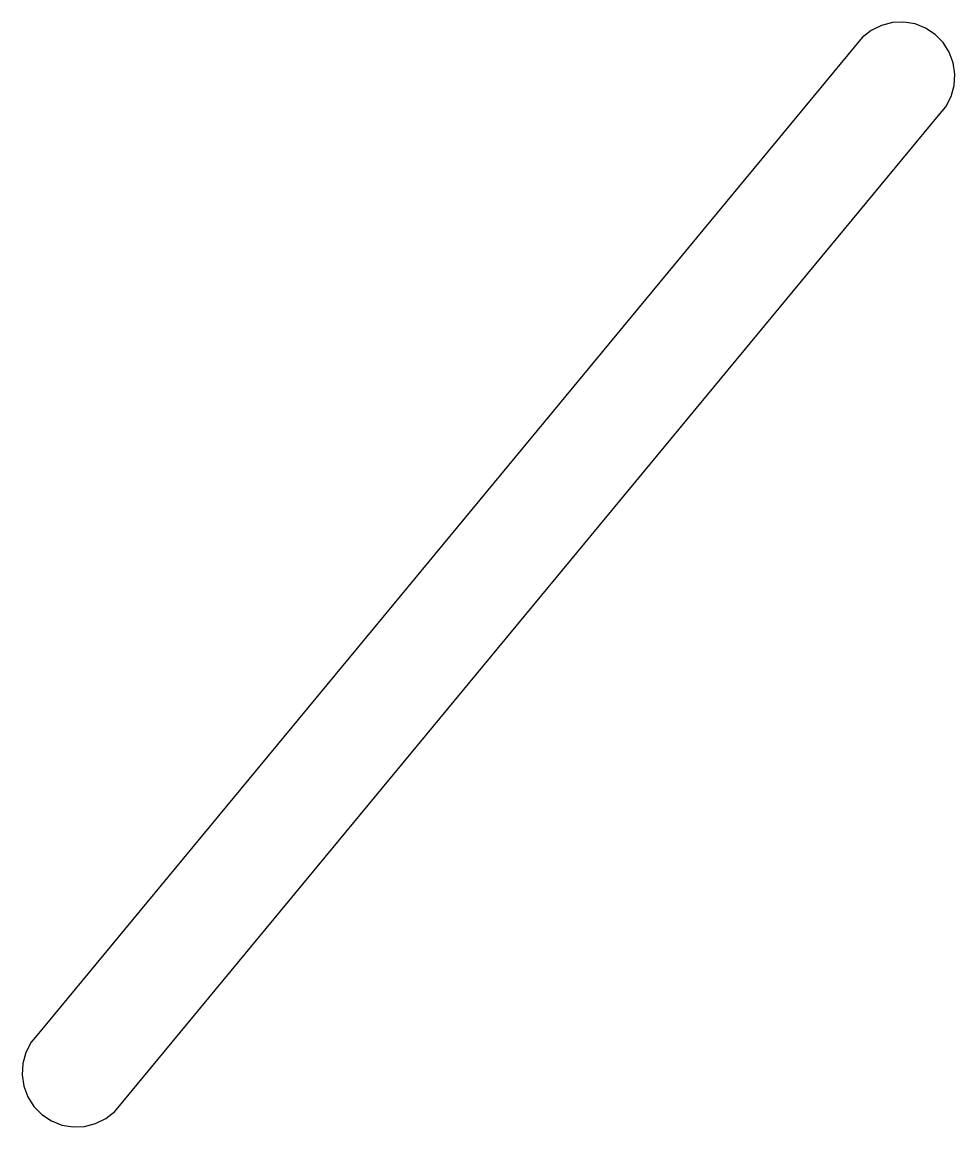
# Model space of a CAD drawing. Header units: metres. Extents: x -80 to 5, y -96 to 5.
import ezdxf

# ---------------------------------------------------------------- set-up
doc = ezdxf.new("R2010")
doc.units = ezdxf.units.M

msp = doc.modelspace()

# ---------------------------------------------------------------- linework, layer by layer
for p, q in [((-2.67995, 4.2211), (-3.49901, 3.57167)), ((-1.74377, 4.68607), (-2.67995, 4.2211)), ((-0.731369, 4.94621), (-1.74377, 4.68607)), ((0.312973, 4.99019), (-0.731369, 4.94621)), ((1.34366, 4.81607), (0.312973, 4.99019)), ((2.31561, 4.43146), (1.34366, 4.81607)), ((3.18636, 3.85318), (2.31561, 4.43146)), ((-3.49901, 3.57167), (-78.999, -87.7283)), ((3.91786, 3.10649), (3.18636, 3.85318)), ((4.47812, 2.22404), (3.91786, 3.10649)), ((4.84267, 1.24438), (4.47812, 2.22404)), ((4.99556, 0.210342), (4.84267, 1.24438)), ((4.93013, -0.832886), (4.99556, 0.210342)), ((4.64923, -1.83971), (4.93013, -0.832886)), ((4.16513, -2.76614), (4.64923, -1.83971)), ((3.49901, -3.57167), (4.16513, -2.76614)), ((-72.001, -94.8717), (3.49901, -3.57167)), ((-78.999, -87.7283), (-79.6651, -88.5338)), ((-79.6651, -88.5338), (-80.1492, -89.4603)), ((-80.1492, -89.4603), (-80.4301, -90.4671)), ((-80.4301, -90.4671), (-80.4956, -91.5103)), ((-80.4956, -91.5103), (-80.3427, -92.5444)), ((-80.3427, -92.5444), (-79.9781, -93.524)), ((-79.9781, -93.524), (-79.4179, -94.4065)), ((-79.4179, -94.4065), (-78.6864, -95.1532)), ((-78.6864, -95.1532), (-77.8156, -95.7315)), ((-72.82, -95.5211), (-72.001, -94.8717)), ((-77.8156, -95.7315), (-76.8437, -96.1161)), ((-76.8437, -96.1161), (-75.813, -96.2902)), ((-74.7686, -96.2462), (-73.7562, -95.9861)), ((-73.7562, -95.9861), (-72.82, -95.5211)), ((-75.813, -96.2902), (-74.7686, -96.2462))]:
    msp.add_line(p, q)

doc.saveas('drawing.dxf')
